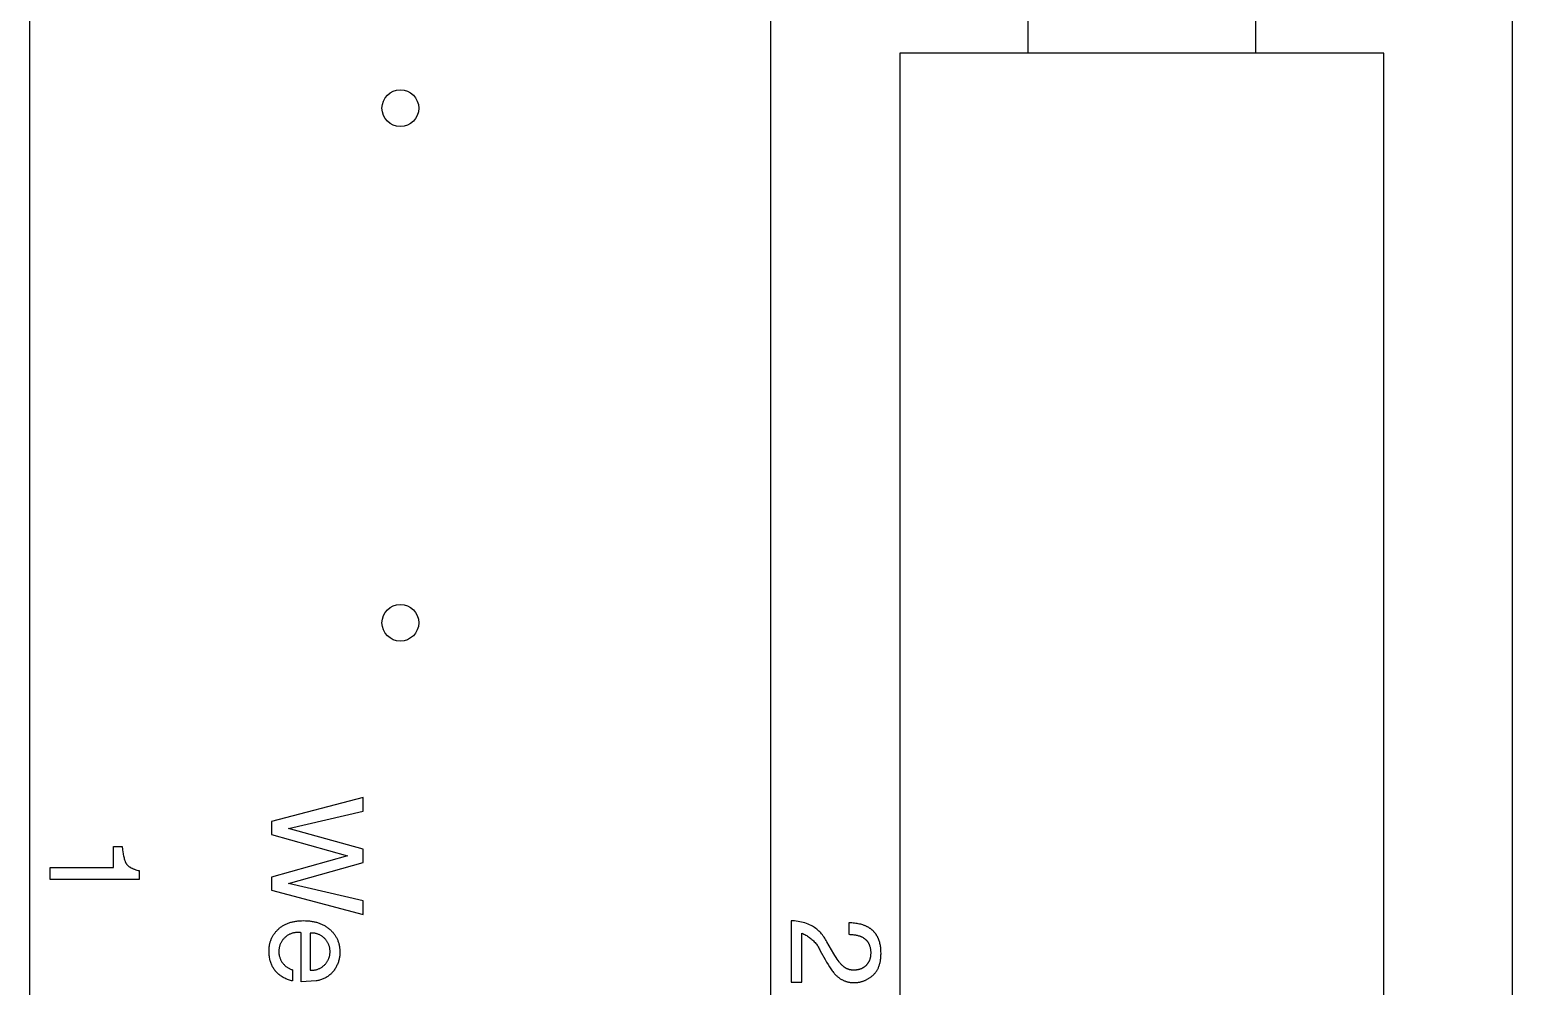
# Model space of a CAD drawing. Extents: x 0 to 323, y 0 to 407.
# Drawn here: x 0 to 80.7, y 49.2 to 101.3 of the extents above; entities that cross this region are included whole.
import ezdxf

# ---------------------------------------------------------------- set-up
doc = ezdxf.new("R2010")
doc.units = 0
for name, color, linetype in [('BORDER', 7, 'CONTINUOUS'), ('GRID_PCB_EX', 6, 'CONTINUOUS'), ('SCREWS-PIR', 3, 'CONTINUOUS'), ('STRIP_CUTS', 3, 'CONTINUOUS'), ('TEXT_LAYER$TXT_01', 4, 'CONTINUOUS'), ('TEXT_LAYER$TXT_02', 4, 'CONTINUOUS'), ('TEXT_LOGO', 4, 'CONTINUOUS')]:
    doc.layers.add(name, color=color, linetype=linetype)

msp = doc.modelspace()

# ---------------------------------------------------------------- linework, layer by layer
at = {"layer": 'BORDER'}
for p, q in [((0, 406.96), (0, 0)), ((40.33, 0), (40.33, 406.96)), ((80.66, 0), (80.66, 406.96))]:
    msp.add_line(p, q, dxfattribs=at)
at = {"layer": 'GRID_PCB_EX'}
for p, q in [((47.33, 99.99), (47.33, 2)), ((73.66, 99.99), (47.33, 99.99)), ((73.66, 2), (73.66, 99.99))]:
    msp.add_line(p, q, dxfattribs=at)
at = {"layer": 'SCREWS-PIR'}
for centre in [(20.166, 96.99), (20.166, 68.99)]:
    msp.add_circle(centre, 1, dxfattribs=at)
at = {"layer": 'STRIP_CUTS'}
for p, q in [((54.296, 106.99), (54.296, 99.99)), ((66.696, 106.99), (66.696, 99.99))]:
    msp.add_line(p, q, dxfattribs=at)
at = {"layer": 'TEXT_LAYER$TXT_01'}
for p, q in [((4.564, 56.817), (5.034, 56.817)), ((4.564, 55.67), (4.564, 56.817)), ((5.034, 56.817), (5.051, 56.657)), ((5.051, 56.657), (5.071, 56.51)), ((5.071, 56.51), (5.083, 56.441)), ((1.113, 55.016), (1.113, 55.67)), ((1.113, 55.67), (4.564, 55.67)), ((5.083, 56.441), (5.094, 56.376)), ((5.094, 56.376), (5.107, 56.313)), ((5.107, 56.313), (5.12, 56.254)), ((5.12, 56.254), (5.134, 56.197)), ((5.134, 56.197), (5.148, 56.144)), ((5.148, 56.144), (5.164, 56.094)), ((5.164, 56.094), (5.179, 56.047)), ((5.179, 56.047), (5.188, 56.025)), ((5.188, 56.025), (5.196, 56.004)), ((5.196, 56.004), (5.205, 55.983)), ((5.205, 55.983), (5.213, 55.963)), ((5.213, 55.963), (5.222, 55.944)), ((5.222, 55.944), (5.231, 55.926)), ((5.231, 55.926), (5.24, 55.908)), ((5.24, 55.908), (5.25, 55.891)), ((5.25, 55.891), (5.255, 55.883)), ((5.255, 55.883), (5.26, 55.875)), ((5.26, 55.875), (5.265, 55.867)), ((5.265, 55.867), (5.27, 55.859)), ((5.27, 55.859), (5.276, 55.851)), ((5.276, 55.851), (5.282, 55.843)), ((5.282, 55.843), (5.288, 55.835)), ((5.288, 55.835), (5.294, 55.828)), ((5.294, 55.828), (5.301, 55.82)), ((5.301, 55.82), (5.307, 55.813)), ((5.307, 55.813), (5.314, 55.805)), ((5.314, 55.805), (5.321, 55.798)), ((5.321, 55.798), (5.328, 55.79)), ((5.328, 55.79), (5.336, 55.783)), ((5.336, 55.783), (5.351, 55.768)), ((5.351, 55.768), (5.368, 55.754)), ((5.368, 55.754), (5.385, 55.74)), ((5.385, 55.74), (5.403, 55.727)), ((5.403, 55.727), (5.422, 55.713)), ((5.422, 55.713), (5.441, 55.7)), ((5.441, 55.7), (5.461, 55.687)), ((5.461, 55.687), (5.483, 55.675)), ((5.483, 55.675), (5.505, 55.662)), ((5.505, 55.662), (5.527, 55.65)), ((5.966, 55.016), (1.113, 55.016)), ((5.527, 55.65), (5.551, 55.638)), ((5.551, 55.638), (5.575, 55.627)), ((5.575, 55.627), (5.601, 55.615)), ((5.601, 55.615), (5.627, 55.604)), ((5.627, 55.604), (5.654, 55.594)), ((5.654, 55.594), (5.681, 55.583)), ((5.681, 55.583), (5.71, 55.573)), ((5.71, 55.573), (5.769, 55.553)), ((5.769, 55.553), (5.831, 55.534)), ((5.831, 55.534), (5.897, 55.517)), ((5.897, 55.517), (5.966, 55.5)), ((5.966, 55.5), (5.966, 55.016))]:
    msp.add_line(p, q, dxfattribs=at)
at = {"layer": 'TEXT_LAYER$TXT_02'}
for p, q in [((41.424, 52.778), (41.424, 49.432)), ((41.518, 52.773), (41.424, 52.778)), ((41.612, 52.765), (41.518, 52.773)), ((41.706, 52.754), (41.612, 52.765)), ((41.8, 52.74), (41.706, 52.754)), ((41.893, 52.722), (41.8, 52.74)), ((41.985, 52.702), (41.893, 52.722)), ((42.076, 52.679), (41.985, 52.702)), ((42.167, 52.652), (42.076, 52.679)), ((42.257, 52.623), (42.167, 52.652)), ((42.346, 52.591), (42.257, 52.623)), ((42.433, 52.555), (42.346, 52.591)), ((42.52, 52.517), (42.433, 52.555)), ((42.583, 52.48), (42.52, 52.517)), ((42.645, 52.441), (42.583, 52.48)), ((42.705, 52.4), (42.645, 52.441)), ((44.569, 52.658), (44.569, 52.036)), ((44.648, 52.656), (44.569, 52.658)), ((44.724, 52.653), (44.648, 52.656)), ((44.799, 52.647), (44.724, 52.653)), ((44.872, 52.64), (44.799, 52.647)), ((44.944, 52.631), (44.872, 52.64)), ((45.013, 52.621), (44.944, 52.631)), ((45.081, 52.608), (45.013, 52.621)), ((45.147, 52.595), (45.081, 52.608)), ((45.211, 52.579), (45.147, 52.595)), ((45.273, 52.562), (45.211, 52.579)), ((45.333, 52.543), (45.273, 52.562)), ((45.363, 52.533), (45.333, 52.543)), ((45.392, 52.522), (45.363, 52.533)), ((45.42, 52.512), (45.392, 52.522)), ((45.448, 52.5), (45.42, 52.512)), ((45.476, 52.489), (45.448, 52.5)), ((45.503, 52.476), (45.476, 52.489)), ((45.53, 52.464), (45.503, 52.476)), ((45.556, 52.451), (45.53, 52.464)), ((45.582, 52.437), (45.556, 52.451)), ((45.607, 52.424), (45.582, 52.437)), ((42.003, 52.093), (42.058, 52.072)), ((42.003, 49.432), (42.003, 52.093)), ((42.058, 52.072), (42.112, 52.048)), ((42.112, 52.048), (42.166, 52.023)), ((42.166, 52.023), (42.219, 51.996)), ((42.219, 51.996), (42.271, 51.967)), ((42.271, 51.967), (42.322, 51.937)), ((42.322, 51.937), (42.372, 51.905)), ((42.372, 51.905), (42.421, 51.871)), ((42.421, 51.871), (42.468, 51.835)), ((42.468, 51.835), (42.515, 51.798)), ((42.515, 51.798), (42.56, 51.76)), ((42.56, 51.76), (42.604, 51.72)), ((42.604, 51.72), (42.646, 51.678)), ((42.646, 51.678), (42.687, 51.635)), ((42.687, 51.635), (42.727, 51.591)), ((42.764, 52.357), (42.705, 52.4)), ((42.821, 52.312), (42.764, 52.357)), ((42.877, 52.265), (42.821, 52.312)), ((42.931, 52.215), (42.877, 52.265)), ((42.984, 52.165), (42.931, 52.215)), ((43.034, 52.112), (42.984, 52.165)), ((43.083, 52.057), (43.034, 52.112)), ((43.13, 52.001), (43.083, 52.057)), ((43.175, 51.944), (43.13, 52.001)), ((43.217, 51.884), (43.175, 51.944)), ((43.258, 51.824), (43.217, 51.884)), ((43.297, 51.762), (43.258, 51.824)), ((43.333, 51.698), (43.297, 51.762)), ((43.367, 51.634), (43.333, 51.698)), ((43.745, 50.98), (43.367, 51.634)), ((44.569, 52.036), (44.625, 52.033)), ((44.625, 52.033), (44.679, 52.03)), ((44.679, 52.03), (44.732, 52.026)), ((44.732, 52.026), (44.783, 52.021)), ((44.783, 52.021), (44.833, 52.016)), ((44.833, 52.016), (44.881, 52.009)), ((44.881, 52.009), (44.927, 52.001)), ((44.927, 52.001), (44.972, 51.993)), ((44.972, 51.993), (45.016, 51.984)), ((45.016, 51.984), (45.058, 51.973)), ((45.058, 51.973), (45.098, 51.962)), ((45.098, 51.962), (45.137, 51.95)), ((45.137, 51.95), (45.174, 51.937)), ((45.174, 51.937), (45.192, 51.93)), ((45.192, 51.93), (45.21, 51.923)), ((45.21, 51.923), (45.227, 51.916)), ((45.227, 51.916), (45.244, 51.908)), ((45.244, 51.908), (45.261, 51.901)), ((45.261, 51.901), (45.277, 51.893)), ((45.277, 51.893), (45.306, 51.877)), ((45.306, 51.877), (45.335, 51.861)), ((45.335, 51.861), (45.348, 51.852)), ((45.348, 51.852), (45.362, 51.844)), ((45.362, 51.844), (45.375, 51.835)), ((45.375, 51.835), (45.389, 51.826)), ((45.389, 51.826), (45.401, 51.817)), ((45.401, 51.817), (45.414, 51.808)), ((45.414, 51.808), (45.427, 51.798)), ((45.427, 51.798), (45.439, 51.788)), ((45.439, 51.788), (45.451, 51.778)), ((45.451, 51.778), (45.463, 51.768)), ((45.463, 51.768), (45.474, 51.758)), ((45.474, 51.758), (45.485, 51.747)), ((45.485, 51.747), (45.496, 51.737)), ((45.496, 51.737), (45.507, 51.726)), ((45.507, 51.726), (45.518, 51.715)), ((45.518, 51.715), (45.528, 51.704)), ((45.528, 51.704), (45.538, 51.692)), ((45.538, 51.692), (45.548, 51.681)), ((45.548, 51.681), (45.558, 51.669)), ((45.558, 51.669), (45.567, 51.657)), ((45.567, 51.657), (45.576, 51.645)), ((45.576, 51.645), (45.585, 51.632)), ((45.585, 51.632), (45.594, 51.62)), ((45.651, 52.398), (45.607, 52.424)), ((45.672, 52.385), (45.651, 52.398)), ((45.693, 52.371), (45.672, 52.385)), ((45.713, 52.358), (45.693, 52.371)), ((45.734, 52.344), (45.713, 52.358)), ((45.753, 52.329), (45.734, 52.344)), ((45.773, 52.314), (45.753, 52.329)), ((45.792, 52.3), (45.773, 52.314)), ((45.811, 52.284), (45.792, 52.3)), ((45.829, 52.269), (45.811, 52.284)), ((45.848, 52.253), (45.829, 52.269)), ((45.865, 52.237), (45.848, 52.253)), ((45.883, 52.22), (45.865, 52.237)), ((45.9, 52.203), (45.883, 52.22)), ((45.917, 52.186), (45.9, 52.203)), ((45.933, 52.169), (45.917, 52.186)), ((45.949, 52.151), (45.933, 52.169)), ((45.965, 52.133), (45.949, 52.151)), ((45.98, 52.115), (45.965, 52.133)), ((45.995, 52.097), (45.98, 52.115)), ((46.01, 52.078), (45.995, 52.097)), ((46.024, 52.059), (46.01, 52.078)), ((46.038, 52.039), (46.024, 52.059)), ((46.052, 52.019), (46.038, 52.039)), ((46.065, 51.999), (46.052, 52.019)), ((46.078, 51.979), (46.065, 51.999)), ((46.091, 51.958), (46.078, 51.979)), ((46.103, 51.938), (46.091, 51.958)), ((46.115, 51.916), (46.103, 51.938)), ((46.127, 51.895), (46.115, 51.916)), ((46.138, 51.873), (46.127, 51.895)), ((46.149, 51.851), (46.138, 51.873)), ((46.159, 51.828), (46.149, 51.851)), ((46.17, 51.806), (46.159, 51.828)), ((46.179, 51.783), (46.17, 51.806)), ((46.198, 51.736), (46.179, 51.783)), ((46.215, 51.688), (46.198, 51.736)), ((46.231, 51.638), (46.215, 51.688)), ((46.246, 51.588), (46.231, 51.638)), ((42.727, 51.591), (42.765, 51.545)), ((42.765, 51.545), (42.801, 51.499)), ((42.801, 51.499), (42.836, 51.451)), ((42.836, 51.451), (42.869, 51.401)), ((42.869, 51.401), (42.901, 51.351)), ((42.901, 51.351), (42.931, 51.3)), ((42.931, 51.3), (42.959, 51.248)), ((42.959, 51.248), (42.985, 51.194)), ((42.985, 51.194), (43.01, 51.14)), ((43.01, 51.14), (43.269, 50.674)), ((43.808, 50.875), (43.745, 50.98)), ((43.868, 50.777), (43.808, 50.875)), ((45.594, 51.62), (45.603, 51.607)), ((45.603, 51.607), (45.611, 51.594)), ((45.611, 51.594), (45.619, 51.581)), ((45.619, 51.581), (45.627, 51.567)), ((45.627, 51.567), (45.634, 51.554)), ((45.634, 51.554), (45.642, 51.54)), ((45.642, 51.54), (45.649, 51.526)), ((45.649, 51.526), (45.656, 51.512)), ((45.656, 51.512), (45.662, 51.498)), ((45.662, 51.498), (45.669, 51.483)), ((45.669, 51.483), (45.675, 51.469)), ((45.675, 51.469), (45.681, 51.454)), ((45.681, 51.454), (45.686, 51.439)), ((45.686, 51.439), (45.697, 51.408)), ((45.697, 51.408), (45.707, 51.377)), ((45.707, 51.377), (45.716, 51.345)), ((45.716, 51.345), (45.724, 51.312)), ((45.724, 51.312), (45.731, 51.278)), ((45.731, 51.278), (45.737, 51.244)), ((45.738, 50.819), (45.734, 50.795)), ((45.737, 51.244), (45.742, 51.209)), ((45.741, 50.843), (45.738, 50.819)), ((45.745, 50.868), (45.741, 50.843)), ((45.742, 51.209), (45.746, 51.173)), ((45.747, 50.892), (45.745, 50.868)), ((45.746, 51.173), (45.749, 51.136)), ((45.749, 50.918), (45.747, 50.892)), ((45.749, 51.136), (45.752, 51.098)), ((45.751, 50.943), (45.749, 50.918)), ((45.752, 50.969), (45.751, 50.943)), ((45.752, 51.098), (45.753, 51.06)), ((45.753, 50.995), (45.752, 50.969)), ((45.753, 51.06), (45.753, 51.021)), ((45.753, 51.021), (45.753, 50.995)), ((46.259, 51.536), (46.246, 51.588)), ((46.271, 51.484), (46.259, 51.536)), ((46.281, 51.429), (46.271, 51.484)), ((46.29, 51.374), (46.281, 51.429)), ((46.298, 51.318), (46.29, 51.374)), ((46.304, 51.26), (46.298, 51.318)), ((46.309, 51.201), (46.304, 51.26)), ((46.308, 50.816), (46.311, 50.865)), ((46.312, 51.141), (46.309, 51.201)), ((46.311, 50.865), (46.313, 50.915)), ((46.314, 51.08), (46.312, 51.141)), ((46.313, 50.915), (46.315, 50.966)), ((46.315, 51.018), (46.314, 51.08)), ((46.315, 50.966), (46.315, 51.018)), ((43.269, 50.674), (43.353, 50.526)), ((43.353, 50.526), (43.434, 50.39)), ((43.434, 50.39), (43.512, 50.265)), ((43.512, 50.265), (43.587, 50.152)), ((43.587, 50.152), (43.659, 50.052)), ((43.659, 50.052), (43.693, 50.006)), ((43.926, 50.688), (43.868, 50.777)), ((43.982, 50.607), (43.926, 50.688)), ((44.035, 50.534), (43.982, 50.607)), ((44.061, 50.501), (44.035, 50.534)), ((44.086, 50.469), (44.061, 50.501)), ((44.111, 50.44), (44.086, 50.469)), ((44.135, 50.413), (44.111, 50.44)), ((44.158, 50.387), (44.135, 50.413)), ((44.181, 50.364), (44.158, 50.387)), ((44.199, 50.347), (44.181, 50.364)), ((44.217, 50.331), (44.199, 50.347)), ((44.235, 50.314), (44.217, 50.331)), ((44.253, 50.299), (44.235, 50.314)), ((44.271, 50.284), (44.253, 50.299)), ((44.29, 50.269), (44.271, 50.284)), ((44.308, 50.256), (44.29, 50.269)), ((44.327, 50.242), (44.308, 50.256)), ((44.346, 50.229), (44.327, 50.242)), ((44.365, 50.217), (44.346, 50.229)), ((44.385, 50.205), (44.365, 50.217)), ((44.404, 50.194), (44.385, 50.205)), ((44.424, 50.184), (44.404, 50.194)), ((44.444, 50.174), (44.424, 50.184)), ((44.464, 50.164), (44.444, 50.174)), ((44.484, 50.155), (44.464, 50.164)), ((44.504, 50.147), (44.484, 50.155)), ((44.525, 50.139), (44.504, 50.147)), ((44.545, 50.131), (44.525, 50.139)), ((44.566, 50.124), (44.545, 50.131)), ((44.587, 50.118), (44.566, 50.124)), ((44.608, 50.112), (44.587, 50.118)), ((44.629, 50.107), (44.608, 50.112)), ((44.651, 50.103), (44.629, 50.107)), ((44.672, 50.099), (44.651, 50.103)), ((44.694, 50.095), (44.672, 50.099)), ((44.716, 50.092), (44.694, 50.095)), ((44.738, 50.09), (44.716, 50.092)), ((44.76, 50.088), (44.738, 50.09)), ((44.782, 50.086), (44.76, 50.088)), ((44.805, 50.086), (44.782, 50.086)), ((44.828, 50.085), (44.805, 50.086)), ((44.854, 50.085), (44.828, 50.085)), ((44.88, 50.086), (44.854, 50.085)), ((44.906, 50.087), (44.88, 50.086)), ((44.931, 50.089), (44.906, 50.087)), ((44.956, 50.091), (44.931, 50.089)), ((44.981, 50.094), (44.956, 50.091)), ((45.005, 50.097), (44.981, 50.094)), ((45.029, 50.101), (45.005, 50.097)), ((45.053, 50.105), (45.029, 50.101)), ((45.076, 50.11), (45.053, 50.105)), ((45.099, 50.115), (45.076, 50.11)), ((45.122, 50.121), (45.099, 50.115)), ((45.144, 50.127), (45.122, 50.121)), ((45.166, 50.134), (45.144, 50.127)), ((45.188, 50.141), (45.166, 50.134)), ((45.209, 50.149), (45.188, 50.141)), ((45.23, 50.157), (45.209, 50.149)), ((45.251, 50.166), (45.23, 50.157)), ((45.271, 50.175), (45.251, 50.166)), ((45.291, 50.185), (45.271, 50.175)), ((45.311, 50.195), (45.291, 50.185)), ((45.33, 50.206), (45.311, 50.195)), ((45.349, 50.217), (45.33, 50.206)), ((45.367, 50.229), (45.349, 50.217)), ((45.385, 50.241), (45.367, 50.229)), ((45.403, 50.254), (45.385, 50.241)), ((45.421, 50.267), (45.403, 50.254)), ((45.438, 50.281), (45.421, 50.267)), ((45.455, 50.295), (45.438, 50.281)), ((45.471, 50.31), (45.455, 50.295)), ((45.487, 50.325), (45.471, 50.31)), ((45.503, 50.341), (45.487, 50.325)), ((45.519, 50.357), (45.503, 50.341)), ((45.534, 50.373), (45.519, 50.357)), ((45.548, 50.39), (45.534, 50.373)), ((45.562, 50.407), (45.548, 50.39)), ((45.575, 50.424), (45.562, 50.407)), ((45.588, 50.442), (45.575, 50.424)), ((45.601, 50.46), (45.588, 50.442)), ((45.613, 50.479), (45.601, 50.46)), ((45.624, 50.498), (45.613, 50.479)), ((45.635, 50.517), (45.624, 50.498)), ((45.646, 50.536), (45.635, 50.517)), ((45.656, 50.556), (45.646, 50.536)), ((45.665, 50.576), (45.656, 50.556)), ((45.674, 50.596), (45.665, 50.576)), ((45.683, 50.617), (45.674, 50.596)), ((45.691, 50.638), (45.683, 50.617)), ((45.698, 50.66), (45.691, 50.638)), ((45.705, 50.682), (45.698, 50.66)), ((45.712, 50.704), (45.705, 50.682)), ((45.718, 50.726), (45.712, 50.704)), ((45.724, 50.749), (45.718, 50.726)), ((45.729, 50.772), (45.724, 50.749)), ((45.734, 50.795), (45.729, 50.772)), ((46.039, 49.985), (46.06, 50.016)), ((46.06, 50.016), (46.081, 50.047)), ((46.081, 50.047), (46.101, 50.08)), ((46.101, 50.08), (46.12, 50.113)), ((46.12, 50.113), (46.138, 50.147)), ((46.138, 50.147), (46.155, 50.183)), ((46.155, 50.183), (46.172, 50.219)), ((46.172, 50.219), (46.187, 50.255)), ((46.187, 50.255), (46.202, 50.293)), ((46.202, 50.293), (46.216, 50.332)), ((46.216, 50.332), (46.228, 50.372)), ((46.228, 50.372), (46.24, 50.412)), ((46.24, 50.412), (46.251, 50.453)), ((46.251, 50.453), (46.261, 50.495)), ((46.261, 50.495), (46.271, 50.539)), ((46.271, 50.539), (46.279, 50.583)), ((46.279, 50.583), (46.287, 50.627)), ((46.287, 50.627), (46.293, 50.673)), ((46.293, 50.673), (46.299, 50.72)), ((46.299, 50.72), (46.304, 50.767)), ((46.304, 50.767), (46.308, 50.816)), ((41.424, 49.432), (42.003, 49.432)), ((43.693, 50.006), (43.727, 49.962)), ((43.727, 49.962), (43.76, 49.922)), ((43.76, 49.922), (43.792, 49.885)), ((43.792, 49.885), (43.824, 49.851)), ((43.824, 49.851), (43.854, 49.82)), ((43.854, 49.82), (43.88, 49.794)), ((43.88, 49.794), (43.907, 49.77)), ((43.907, 49.77), (43.933, 49.746)), ((43.933, 49.746), (43.961, 49.723)), ((43.961, 49.723), (43.988, 49.701)), ((43.988, 49.701), (44.016, 49.68)), ((44.016, 49.68), (44.044, 49.659)), ((44.044, 49.659), (44.072, 49.64)), ((44.072, 49.64), (44.101, 49.621)), ((44.101, 49.621), (44.13, 49.603)), ((44.13, 49.603), (44.16, 49.585)), ((44.16, 49.585), (44.19, 49.569)), ((44.19, 49.569), (44.22, 49.553)), ((44.22, 49.553), (44.25, 49.538)), ((44.25, 49.538), (44.281, 49.524)), ((44.281, 49.524), (44.312, 49.511)), ((44.312, 49.511), (44.343, 49.498)), ((44.343, 49.498), (44.375, 49.487)), ((44.375, 49.487), (44.407, 49.476)), ((44.407, 49.476), (44.44, 49.466)), ((44.44, 49.466), (44.472, 49.457)), ((44.472, 49.457), (44.506, 49.448)), ((44.506, 49.448), (44.539, 49.44)), ((44.539, 49.44), (44.573, 49.434)), ((44.573, 49.434), (44.607, 49.428)), ((44.607, 49.428), (44.641, 49.422)), ((44.641, 49.422), (44.676, 49.418)), ((44.676, 49.418), (44.711, 49.414)), ((44.711, 49.414), (44.747, 49.412)), ((44.747, 49.412), (44.782, 49.41)), ((44.782, 49.41), (44.818, 49.408)), ((44.818, 49.408), (44.855, 49.408)), ((44.855, 49.408), (44.889, 49.408)), ((44.889, 49.408), (44.924, 49.409)), ((44.924, 49.409), (44.958, 49.411)), ((44.958, 49.411), (44.992, 49.414)), ((44.992, 49.414), (45.026, 49.417)), ((45.026, 49.417), (45.059, 49.421)), ((45.059, 49.421), (45.093, 49.426)), ((45.093, 49.426), (45.126, 49.432)), ((45.126, 49.432), (45.159, 49.438)), ((45.159, 49.438), (45.192, 49.446)), ((45.192, 49.446), (45.224, 49.454)), ((45.224, 49.454), (45.257, 49.462)), ((45.257, 49.462), (45.289, 49.472)), ((45.289, 49.472), (45.321, 49.482)), ((45.321, 49.482), (45.353, 49.493)), ((45.353, 49.493), (45.384, 49.504)), ((45.384, 49.504), (45.415, 49.517)), ((45.415, 49.517), (45.447, 49.53)), ((45.447, 49.53), (45.478, 49.544)), ((45.478, 49.544), (45.508, 49.559)), ((45.508, 49.559), (45.539, 49.574)), ((45.539, 49.574), (45.569, 49.59)), ((45.569, 49.59), (45.6, 49.607)), ((45.6, 49.607), (45.63, 49.625)), ((45.63, 49.625), (45.659, 49.644)), ((45.659, 49.644), (45.689, 49.663)), ((45.689, 49.663), (45.718, 49.683)), ((45.718, 49.683), (45.748, 49.704)), ((45.748, 49.704), (45.777, 49.725)), ((45.777, 49.725), (45.805, 49.747)), ((45.805, 49.747), (45.834, 49.77)), ((45.834, 49.77), (45.862, 49.794)), ((45.862, 49.794), (45.89, 49.819)), ((45.89, 49.819), (45.917, 49.844)), ((45.917, 49.844), (45.943, 49.871)), ((45.943, 49.871), (45.968, 49.898)), ((45.968, 49.898), (45.993, 49.926)), ((45.993, 49.926), (46.016, 49.955)), ((46.016, 49.955), (46.039, 49.985))]:
    msp.add_line(p, q, dxfattribs=at)
at = {"layer": 'TEXT_LOGO'}
for p, q in [((18.152, 59.478), (13.152, 58.171)), ((18.152, 58.743), (18.152, 59.478)), ((13.152, 58.171), (13.152, 57.459)), ((14.084, 57.8), (18.152, 58.743)), ((13.152, 57.459), (17.297, 56.299)), ((18.152, 56.67), (14.084, 57.8)), ((18.152, 55.935), (18.152, 56.67)), ((17.297, 56.299), (13.152, 55.145)), ((14.084, 54.805), (18.152, 55.935)), ((13.152, 55.145), (13.152, 54.434)), ((13.152, 54.434), (18.152, 53.12)), ((18.152, 53.862), (14.084, 54.805)), ((18.152, 53.12), (18.152, 53.862)), ((13.648, 52.417), (13.682, 52.443)), ((13.682, 52.443), (13.717, 52.467)), ((13.717, 52.467), (13.753, 52.491)), ((13.753, 52.491), (13.79, 52.513)), ((13.79, 52.513), (13.827, 52.535)), ((13.827, 52.535), (13.866, 52.556)), ((13.866, 52.556), (13.905, 52.576)), ((13.905, 52.576), (13.945, 52.595)), ((13.945, 52.595), (13.985, 52.613)), ((13.985, 52.613), (14.027, 52.63)), ((14.027, 52.63), (14.069, 52.646)), ((14.069, 52.646), (14.112, 52.661)), ((14.112, 52.661), (14.156, 52.675)), ((14.156, 52.675), (14.2, 52.689)), ((14.2, 52.689), (14.245, 52.701)), ((14.245, 52.701), (14.291, 52.713)), ((14.291, 52.713), (14.338, 52.723)), ((14.338, 52.723), (14.386, 52.733)), ((14.386, 52.733), (14.434, 52.742)), ((14.434, 52.742), (14.483, 52.75)), ((14.483, 52.75), (14.533, 52.757)), ((14.533, 52.757), (14.584, 52.763)), ((14.584, 52.763), (14.636, 52.768)), ((14.636, 52.768), (14.688, 52.772)), ((14.688, 52.772), (14.741, 52.775)), ((14.741, 52.775), (14.795, 52.778)), ((14.795, 52.778), (14.905, 52.779)), ((14.905, 52.779), (15.013, 52.778)), ((15.013, 52.778), (15.066, 52.775)), ((15.066, 52.775), (15.119, 52.772)), ((15.119, 52.772), (15.171, 52.768)), ((15.171, 52.768), (15.222, 52.763)), ((15.222, 52.763), (15.273, 52.757)), ((15.273, 52.757), (15.323, 52.75)), ((15.323, 52.75), (15.372, 52.742)), ((15.372, 52.742), (15.421, 52.733)), ((15.421, 52.733), (15.469, 52.723)), ((15.469, 52.723), (15.517, 52.712)), ((15.517, 52.712), (15.564, 52.701)), ((15.564, 52.701), (15.61, 52.688)), ((15.61, 52.688), (15.655, 52.675)), ((15.655, 52.675), (15.7, 52.66)), ((15.7, 52.66), (15.744, 52.645)), ((15.744, 52.645), (15.788, 52.629)), ((15.788, 52.629), (15.831, 52.611)), ((15.831, 52.611), (15.873, 52.593)), ((15.873, 52.593), (15.915, 52.574)), ((15.915, 52.574), (15.956, 52.554)), ((15.956, 52.554), (15.996, 52.533)), ((15.996, 52.533), (16.036, 52.511)), ((16.036, 52.511), (16.075, 52.489)), ((16.075, 52.489), (16.114, 52.465)), ((16.114, 52.465), (16.151, 52.44)), ((16.151, 52.44), (16.189, 52.415)), ((13.081, 51.596), (13.092, 51.634)), ((13.092, 51.634), (13.104, 51.671)), ((13.104, 51.671), (13.117, 51.708)), ((13.117, 51.708), (13.131, 51.745)), ((13.131, 51.745), (13.146, 51.781)), ((13.146, 51.781), (13.162, 51.817)), ((13.162, 51.817), (13.179, 51.853)), ((13.179, 51.853), (13.197, 51.888)), ((13.197, 51.888), (13.216, 51.922)), ((13.216, 51.922), (13.236, 51.956)), ((13.236, 51.956), (13.256, 51.99)), ((13.256, 51.99), (13.278, 52.024)), ((13.278, 52.024), (13.301, 52.057)), ((13.301, 52.057), (13.325, 52.089)), ((13.325, 52.089), (13.349, 52.122)), ((13.349, 52.122), (13.375, 52.153)), ((13.375, 52.153), (13.401, 52.185)), ((13.401, 52.185), (13.429, 52.216)), ((13.429, 52.216), (13.458, 52.246)), ((13.458, 52.246), (13.487, 52.276)), ((13.487, 52.276), (13.518, 52.306)), ((13.518, 52.306), (13.549, 52.335)), ((13.549, 52.335), (13.581, 52.364)), ((13.581, 52.364), (13.614, 52.391)), ((13.614, 52.391), (13.648, 52.417)), ((13.696, 51.626), (13.679, 51.595)), ((13.715, 51.657), (13.696, 51.626)), ((13.735, 51.688), (13.715, 51.657)), ((13.756, 51.717), (13.735, 51.688)), ((13.778, 51.746), (13.756, 51.717)), ((13.801, 51.774), (13.778, 51.746)), ((13.825, 51.801), (13.801, 51.774)), ((13.85, 51.827), (13.825, 51.801)), ((13.876, 51.853), (13.85, 51.827)), ((13.903, 51.877), (13.876, 51.853)), ((13.93, 51.901), (13.903, 51.877)), ((13.958, 51.923), (13.93, 51.901)), ((13.987, 51.945), (13.958, 51.923)), ((14.017, 51.965), (13.987, 51.945)), ((14.048, 51.985), (14.017, 51.965)), ((14.079, 52.003), (14.048, 51.985)), ((14.111, 52.021), (14.079, 52.003)), ((14.143, 52.037), (14.111, 52.021)), ((14.176, 52.052), (14.143, 52.037)), ((14.209, 52.066), (14.176, 52.052)), ((14.243, 52.079), (14.209, 52.066)), ((14.278, 52.09), (14.243, 52.079)), ((14.312, 52.101), (14.278, 52.09)), ((14.347, 52.11), (14.312, 52.101)), ((14.383, 52.118), (14.347, 52.11)), ((14.418, 52.125), (14.383, 52.118)), ((14.454, 52.13), (14.418, 52.125)), ((14.49, 52.134), (14.454, 52.13)), ((14.526, 52.137), (14.49, 52.134)), ((14.562, 52.139), (14.526, 52.137)), ((14.599, 52.139), (14.562, 52.139)), ((14.635, 52.138), (14.599, 52.139)), ((14.671, 52.136), (14.635, 52.138)), ((14.707, 52.133), (14.671, 52.136)), ((14.743, 52.128), (14.707, 52.133)), ((14.779, 52.122), (14.743, 52.128)), ((14.779, 49.451), (14.779, 52.122)), ((15.301, 52.107), (15.265, 52.105)), ((15.265, 52.105), (15.265, 50.08)), ((15.336, 52.107), (15.301, 52.107)), ((15.371, 52.107), (15.336, 52.107)), ((15.406, 52.105), (15.371, 52.107)), ((15.441, 52.101), (15.406, 52.105)), ((15.476, 52.097), (15.441, 52.101)), ((15.511, 52.091), (15.476, 52.097)), ((15.546, 52.084), (15.511, 52.091)), ((15.58, 52.076), (15.546, 52.084)), ((15.614, 52.067), (15.58, 52.076)), ((15.648, 52.056), (15.614, 52.067)), ((15.681, 52.045), (15.648, 52.056)), ((15.714, 52.032), (15.681, 52.045)), ((15.746, 52.018), (15.714, 52.032)), ((15.778, 52.003), (15.746, 52.018)), ((15.81, 51.987), (15.778, 52.003)), ((15.841, 51.969), (15.81, 51.987)), ((15.871, 51.951), (15.841, 51.969)), ((15.9, 51.932), (15.871, 51.951)), ((15.929, 51.912), (15.9, 51.932)), ((15.957, 51.89), (15.929, 51.912)), ((15.984, 51.868), (15.957, 51.89)), ((16.011, 51.845), (15.984, 51.868)), ((16.037, 51.821), (16.011, 51.845)), ((16.062, 51.795), (16.037, 51.821)), ((16.086, 51.77), (16.062, 51.795)), ((16.109, 51.743), (16.086, 51.77)), ((16.131, 51.715), (16.109, 51.743)), ((16.152, 51.687), (16.131, 51.715)), ((16.172, 51.658), (16.152, 51.687)), ((16.191, 51.629), (16.172, 51.658)), ((16.189, 52.415), (16.225, 52.388)), ((16.209, 51.598), (16.191, 51.629)), ((16.225, 52.388), (16.261, 52.361)), ((16.261, 52.361), (16.296, 52.332)), ((16.296, 52.332), (16.331, 52.303)), ((16.331, 52.303), (16.364, 52.273)), ((16.364, 52.273), (16.397, 52.242)), ((16.397, 52.242), (16.429, 52.211)), ((16.429, 52.211), (16.459, 52.179)), ((16.459, 52.179), (16.489, 52.147)), ((16.489, 52.147), (16.517, 52.114)), ((16.517, 52.114), (16.544, 52.08)), ((16.544, 52.08), (16.57, 52.046)), ((16.57, 52.046), (16.596, 52.012)), ((16.596, 52.012), (16.62, 51.976)), ((16.62, 51.976), (16.643, 51.941)), ((16.643, 51.941), (16.665, 51.904)), ((16.665, 51.904), (16.685, 51.867)), ((16.685, 51.867), (16.705, 51.83)), ((16.705, 51.83), (16.724, 51.792)), ((16.724, 51.792), (16.742, 51.753)), ((16.742, 51.753), (16.758, 51.714)), ((16.758, 51.714), (16.774, 51.674)), ((16.774, 51.674), (16.788, 51.634)), ((16.788, 51.634), (16.802, 51.593)), ((13.022, 51.152), (13.023, 51.195)), ((13.023, 51.084), (13.022, 51.152)), ((13.023, 51.195), (13.024, 51.237)), ((13.026, 51.016), (13.023, 51.084)), ((13.024, 51.237), (13.027, 51.278)), ((13.03, 50.951), (13.026, 51.016)), ((13.027, 51.278), (13.03, 51.319)), ((13.03, 51.319), (13.034, 51.36)), ((13.036, 50.888), (13.03, 50.951)), ((13.034, 51.36), (13.04, 51.4)), ((13.044, 50.826), (13.036, 50.888)), ((13.04, 51.4), (13.046, 51.44)), ((13.053, 50.766), (13.044, 50.826)), ((13.046, 51.44), (13.053, 51.48)), ((13.053, 51.48), (13.061, 51.519)), ((13.061, 51.519), (13.071, 51.558)), ((13.071, 51.558), (13.081, 51.596)), ((13.554, 51.145), (13.553, 51.109)), ((13.553, 51.109), (13.554, 51.073)), ((13.556, 51.181), (13.554, 51.145)), ((13.554, 51.073), (13.555, 51.036)), ((13.555, 51.036), (13.558, 51)), ((13.56, 51.217), (13.556, 51.181)), ((13.558, 51), (13.562, 50.964)), ((13.565, 51.253), (13.56, 51.217)), ((13.562, 50.964), (13.568, 50.929)), ((13.571, 51.289), (13.565, 51.253)), ((13.568, 50.929), (13.574, 50.893)), ((13.578, 51.324), (13.571, 51.289)), ((13.574, 50.893), (13.582, 50.858)), ((13.586, 51.36), (13.578, 51.324)), ((13.582, 50.858), (13.591, 50.823)), ((13.596, 51.394), (13.586, 51.36)), ((13.591, 50.823), (13.601, 50.788)), ((13.607, 51.429), (13.596, 51.394)), ((13.619, 51.463), (13.607, 51.429)), ((13.632, 51.497), (13.619, 51.463)), ((13.646, 51.53), (13.632, 51.497)), ((13.662, 51.563), (13.646, 51.53)), ((13.679, 51.595), (13.662, 51.563)), ((16.226, 51.567), (16.209, 51.598)), ((16.242, 51.536), (16.226, 51.567)), ((16.257, 51.504), (16.242, 51.536)), ((16.271, 51.472), (16.257, 51.504)), ((16.284, 51.439), (16.271, 51.472)), ((16.295, 51.405), (16.284, 51.439)), ((16.305, 51.371), (16.295, 51.405)), ((16.314, 51.337), (16.305, 51.371)), ((16.305, 50.814), (16.314, 50.848)), ((16.322, 51.303), (16.314, 51.337)), ((16.314, 50.848), (16.322, 50.883)), ((16.329, 51.268), (16.322, 51.303)), ((16.322, 50.883), (16.329, 50.917)), ((16.334, 51.234), (16.329, 51.268)), ((16.329, 50.917), (16.334, 50.952)), ((16.339, 51.198), (16.334, 51.234)), ((16.334, 50.952), (16.339, 50.987)), ((16.342, 51.163), (16.339, 51.198)), ((16.339, 50.987), (16.342, 51.022)), ((16.344, 51.128), (16.342, 51.163)), ((16.342, 51.022), (16.344, 51.058)), ((16.344, 51.093), (16.344, 51.128)), ((16.344, 51.058), (16.344, 51.093)), ((16.802, 51.593), (16.814, 51.551)), ((16.814, 51.551), (16.825, 51.509)), ((16.825, 51.509), (16.835, 51.467)), ((16.835, 51.467), (16.844, 51.423)), ((16.844, 51.423), (16.852, 51.38)), ((16.852, 51.38), (16.859, 51.335)), ((16.861, 50.817), (16.853, 50.769)), ((16.859, 51.335), (16.865, 51.29)), ((16.867, 50.865), (16.861, 50.817)), ((16.865, 51.29), (16.87, 51.245)), ((16.872, 50.912), (16.867, 50.865)), ((16.87, 51.245), (16.874, 51.199)), ((16.876, 50.96), (16.872, 50.912)), ((16.874, 51.199), (16.877, 51.152)), ((16.878, 51.009), (16.876, 50.96)), ((16.877, 51.152), (16.878, 51.105)), ((16.878, 51.105), (16.879, 51.057)), ((16.879, 51.057), (16.878, 51.009)), ((13.064, 50.708), (13.053, 50.766)), ((13.07, 50.68), (13.064, 50.708)), ((13.089, 50.601), (13.07, 50.68)), ((13.103, 50.551), (13.089, 50.601)), ((13.119, 50.502), (13.103, 50.551)), ((13.135, 50.454), (13.119, 50.502)), ((13.154, 50.408), (13.135, 50.454)), ((13.173, 50.362), (13.154, 50.408)), ((13.194, 50.317), (13.173, 50.362)), ((13.216, 50.273), (13.194, 50.317)), ((13.228, 50.252), (13.216, 50.273)), ((13.24, 50.231), (13.228, 50.252)), ((13.252, 50.21), (13.24, 50.231)), ((13.265, 50.189), (13.252, 50.21)), ((13.278, 50.169), (13.265, 50.189)), ((13.291, 50.149), (13.278, 50.169)), ((13.305, 50.129), (13.291, 50.149)), ((13.319, 50.109), (13.305, 50.129)), ((13.334, 50.09), (13.319, 50.109)), ((13.348, 50.07), (13.334, 50.09)), ((13.364, 50.052), (13.348, 50.07)), ((13.379, 50.033), (13.364, 50.052)), ((13.395, 50.015), (13.379, 50.033)), ((13.411, 49.997), (13.395, 50.015)), ((13.601, 50.788), (13.613, 50.753)), ((13.613, 50.753), (13.625, 50.72)), ((13.625, 50.72), (13.639, 50.686)), ((13.639, 50.686), (13.654, 50.653)), ((13.654, 50.653), (13.67, 50.621)), ((13.67, 50.621), (13.688, 50.589)), ((13.688, 50.589), (13.706, 50.558)), ((13.706, 50.558), (13.725, 50.527)), ((13.725, 50.527), (13.746, 50.497)), ((13.746, 50.497), (13.767, 50.468)), ((13.767, 50.468), (13.79, 50.44)), ((13.79, 50.44), (13.813, 50.412)), ((13.813, 50.412), (13.838, 50.385)), ((13.838, 50.385), (13.863, 50.36)), ((13.863, 50.36), (13.889, 50.335)), ((13.889, 50.335), (13.917, 50.311)), ((13.917, 50.311), (13.944, 50.288)), ((13.944, 50.288), (13.973, 50.265)), ((13.973, 50.265), (14.003, 50.244)), ((14.003, 50.244), (14.033, 50.224)), ((14.033, 50.224), (14.064, 50.205)), ((14.064, 50.205), (14.095, 50.187)), ((14.095, 50.187), (14.127, 50.171)), ((14.127, 50.171), (14.16, 50.155)), ((14.16, 50.155), (14.193, 50.141)), ((14.193, 50.141), (14.227, 50.127)), ((14.227, 50.127), (14.261, 50.115)), ((14.261, 50.115), (14.295, 50.104)), ((14.295, 50.104), (14.295, 49.502)), ((15.265, 50.08), (15.301, 50.079)), ((15.301, 50.079), (15.336, 50.078)), ((15.336, 50.078), (15.371, 50.079)), ((15.371, 50.079), (15.406, 50.081)), ((15.406, 50.081), (15.441, 50.084)), ((15.441, 50.084), (15.476, 50.089)), ((15.476, 50.089), (15.511, 50.095)), ((15.511, 50.095), (15.546, 50.102)), ((15.546, 50.102), (15.58, 50.11)), ((15.58, 50.11), (15.614, 50.119)), ((15.614, 50.119), (15.648, 50.129)), ((15.648, 50.129), (15.681, 50.141)), ((15.681, 50.141), (15.714, 50.154)), ((15.714, 50.154), (15.746, 50.168)), ((15.746, 50.168), (15.778, 50.183)), ((15.778, 50.183), (15.81, 50.199)), ((15.81, 50.199), (15.841, 50.216)), ((15.841, 50.216), (15.871, 50.235)), ((15.871, 50.235), (15.9, 50.254)), ((15.9, 50.254), (15.929, 50.274)), ((15.929, 50.274), (15.957, 50.296)), ((15.957, 50.296), (15.984, 50.318)), ((15.984, 50.318), (16.011, 50.341)), ((16.011, 50.341), (16.037, 50.365)), ((16.037, 50.365), (16.062, 50.39)), ((16.062, 50.39), (16.086, 50.416)), ((16.086, 50.416), (16.109, 50.443)), ((16.109, 50.443), (16.131, 50.47)), ((16.131, 50.47), (16.152, 50.498)), ((16.152, 50.498), (16.172, 50.527)), ((16.172, 50.527), (16.191, 50.557)), ((16.191, 50.557), (16.209, 50.587)), ((16.209, 50.587), (16.226, 50.618)), ((16.226, 50.618), (16.242, 50.65)), ((16.242, 50.65), (16.257, 50.682)), ((16.257, 50.682), (16.271, 50.714)), ((16.271, 50.714), (16.284, 50.747)), ((16.284, 50.747), (16.295, 50.78)), ((16.295, 50.78), (16.305, 50.814)), ((16.511, 50.014), (16.479, 49.977)), ((16.542, 50.053), (16.511, 50.014)), ((16.571, 50.093), (16.542, 50.053)), ((16.599, 50.133), (16.571, 50.093)), ((16.626, 50.175), (16.599, 50.133)), ((16.651, 50.217), (16.626, 50.175)), ((16.675, 50.261), (16.651, 50.217)), ((16.697, 50.305), (16.675, 50.261)), ((16.719, 50.351), (16.697, 50.305)), ((16.739, 50.396), (16.719, 50.351)), ((16.758, 50.442), (16.739, 50.396)), ((16.776, 50.488), (16.758, 50.442)), ((16.793, 50.535), (16.776, 50.488)), ((16.808, 50.581), (16.793, 50.535)), ((16.821, 50.628), (16.808, 50.581)), ((16.833, 50.675), (16.821, 50.628)), ((16.844, 50.722), (16.833, 50.675)), ((16.853, 50.769), (16.844, 50.722)), ((13.428, 49.979), (13.411, 49.997)), ((13.444, 49.961), (13.428, 49.979)), ((13.483, 49.923), (13.444, 49.961)), ((13.523, 49.886), (13.483, 49.923)), ((13.564, 49.85), (13.523, 49.886)), ((13.607, 49.816), (13.564, 49.85)), ((13.65, 49.783), (13.607, 49.816)), ((13.695, 49.752), (13.65, 49.783)), ((13.741, 49.722), (13.695, 49.752)), ((13.787, 49.693), (13.741, 49.722)), ((13.835, 49.667), (13.787, 49.693)), ((13.883, 49.642), (13.835, 49.667)), ((13.933, 49.618), (13.883, 49.642)), ((13.983, 49.596), (13.933, 49.618)), ((14.033, 49.576), (13.983, 49.596)), ((14.085, 49.558), (14.033, 49.576)), ((14.137, 49.541), (14.085, 49.558)), ((14.189, 49.526), (14.137, 49.541)), ((14.242, 49.513), (14.189, 49.526)), ((14.295, 49.502), (14.242, 49.513)), ((15.582, 49.505), (14.779, 49.451)), ((15.631, 49.512), (15.582, 49.505)), ((15.679, 49.52), (15.631, 49.512)), ((15.728, 49.53), (15.679, 49.52)), ((15.776, 49.542), (15.728, 49.53)), ((15.823, 49.556), (15.776, 49.542)), ((15.87, 49.571), (15.823, 49.556)), ((15.917, 49.587), (15.87, 49.571)), ((15.962, 49.606), (15.917, 49.587)), ((16.008, 49.626), (15.962, 49.606)), ((16.052, 49.647), (16.008, 49.626)), ((16.096, 49.67), (16.052, 49.647)), ((16.139, 49.694), (16.096, 49.67)), ((16.181, 49.72), (16.139, 49.694)), ((16.222, 49.748), (16.181, 49.72)), ((16.262, 49.776), (16.222, 49.748)), ((16.301, 49.807), (16.262, 49.776)), ((16.339, 49.838), (16.301, 49.807)), ((16.376, 49.871), (16.339, 49.838)), ((16.412, 49.905), (16.376, 49.871)), ((16.446, 49.94), (16.412, 49.905)), ((16.479, 49.977), (16.446, 49.94))]:
    msp.add_line(p, q, dxfattribs=at)

doc.saveas('drawing.dxf')
